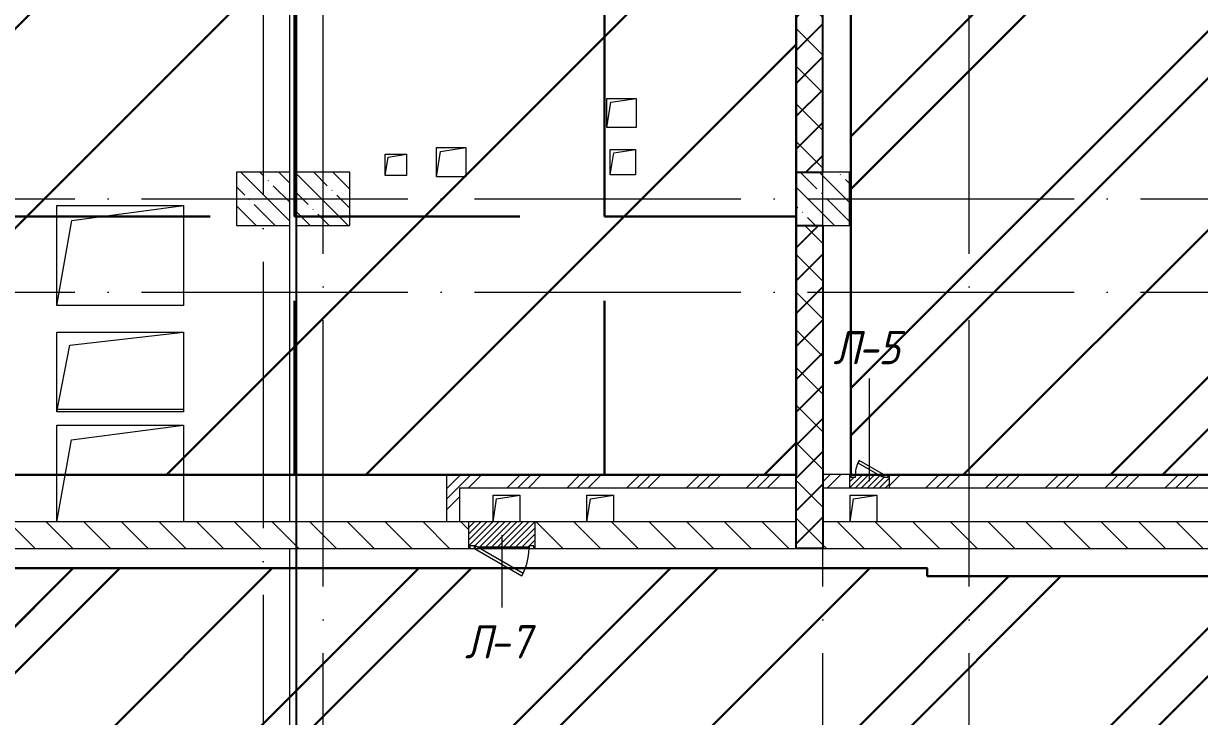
# Model space of a CAD drawing. Header units: millimetres. Extents: x -68946 to 690821, y -552984 to 293768.
# Drawn here: x 139853 to 148681, y -210768 to -205564 of the extents above; entities that cross this region are included whole.
import ezdxf

# ---------------------------------------------------------------- set-up
doc = ezdxf.new("R2010")
doc.units = ezdxf.units.MM
doc.linetypes.add('ADSK_Линия сетки', pattern=[2500, 2000, -250, 0, -250])
for name, color, linetype, lineweight in [('0) блоки', 250, 'Continuous', 25), ('1.2) Стяжка 6 вып.', 30, 'Continuous', 30), ('1.2) Тепло-звук изол. + пденка 6 вып.', 200, 'Continuous', 30), ('1.3) Звуко-изол           6 вып.', 90, 'Continuous', 30), ('1.4) Стяжка 6 вып.', 30, 'Continuous', 30), ('A-DETL-GENF-OTLN', 250, 'Continuous', 5), ('A-DOOR-____-IDEN', 250, 'Continuous', 9), ('A-DOOR-____-MCUT', 250, 'Continuous', 5), ('A-DOOR-____-OTLN', 250, 'Continuous', 5), ('A-FLOR-____-OTLN', 250, 'Continuous', 9), ('A-GENM-____-MCUT', 250, 'Continuous', 25), ('A-GENM-____-OTLN', 250, 'Continuous', 9), ('A-GLAZ-____-OTLN', 250, 'Continuous', 5), ('A-WALL-____-MCUT', 250, 'Continuous', 13), ('A-WALL-____-PATT', 250, 'Continuous', 13), ('I-WALL-____-OTLN', 250, 'Continuous', 9), ('S-COLS-____-MCUT', 250, 'Continuous', 25), ('S-COLS-____-OTLN', 250, 'Continuous', 9), ('S-GRID-____-OTLN', 250, 'Continuous', 9)]:
    doc.layers.add(name, color=color, linetype=linetype, lineweight=lineweight)
doc.styles.add('ISOCPEUR_I', font='isocpeui.ttf', dxfattribs={"width": 0.9, "height": 12.5})
pattern_1 = [(135, (28052.9, -258555.93), (-141.42136, -141.42136), [])]
pattern_2 = [(45, (28052.9, -258555.93), (-224.5064, 224.5064), []), (45, (28132.28, -258555.93), (0, 449.0128), []), (45, (27973.53, -258555.93), (0, 449.0128), [])]
pattern_3 = [(45, (125, 0), (-22.6274, 22.6274), [])]

# ---------------------------------------------------------------- blocks, each defined once
blk = doc.blocks.new('BSC_Колонна _Прямоугольная - 400x400-V91-АР1_Маркировочный план 3 этажа секция 2_3')
at = {"layer": 'S-COLS-____-OTLN', "lineweight": 5}
h = blk.add_hatch(dxfattribs=at)
h.set_pattern_fill('FP_66', color=256, style=0, pattern_type=2)
h.set_pattern_definition([(135, (-114049.98, -51675), (-142.56192, -142.56192), []), (135, (-113907.42, -51675), (-142.56192, -142.56192), [252.016, -50.403, 3.353, -47.05])])
h.paths.add_polyline_path([(-117.7, -200), (200, -200), (200, 200), (-200, 199.7), (-200, -200)])
at = {"layer": 'S-COLS-____-MCUT', "lineweight": 5}
for p, q in [((200, 200), (-200, 200)), ((-200, 200), (-200, -200)), ((200, -200), (200, 200)), ((-200, -200), (200, -200))]:
    blk.add_line(p, q, dxfattribs=at)
blk = doc.blocks.new('BSC_Колонна _Прямоугольная - 400x400-V142-АР1_Маркировочный план 3 этажа секция 2_3')
at = {"layer": 'S-COLS-____-OTLN', "lineweight": 5}
h = blk.add_hatch(dxfattribs=at)
h.set_pattern_fill('FP_119', color=256, style=0, pattern_type=2)
h.set_pattern_definition([(135, (-113600, -51675), (-142.56192, -142.56192), []), (135, (-113457.44, -51675), (-142.56192, -142.56192), [252.016, -50.403, 3.353, -47.05])])
h.paths.add_polyline_path([(200, -200), (200, 200), (-200, 200), (-200, -200), (98.1, -200)])
at = {"layer": 'S-COLS-____-MCUT', "lineweight": 5}
for p, q in [((200, 200), (-200, 200)), ((-200, 200), (-200, -200)), ((200, -200), (200, 200)), ((-200, -200), (200, -200))]:
    blk.add_line(p, q, dxfattribs=at)
blk = doc.blocks.new('_Wn_-As_OpeningMEP_floor__Rectangular - _Wn_-As_OpeningMEP_floor__Rectangular-32466825-АР1_Маркировочный план 3 этажа секция 2_3')
at = {"layer": 'A-DETL-GENF-OTLN', "lineweight": 5}
for p, q in [((-100, -50), (-73.2, 123.2)), ((-73.2, 123.2), (100, 150))]:
    blk.add_line(p, q, dxfattribs=at)
blk = doc.blocks.new('_Wn_-As_OpeningMEP_floor__Rectangular - _Wn_-As_OpeningMEP_floor__Rectangular-39880867-АР1_Маркировочный план 3 этажа секция 2_3')
at = {"layer": 'A-DETL-GENF-OTLN', "lineweight": 5}
for p, q in [((-110, -60), (-80.5, 130.5)), ((-80.5, 130.5), (110, 160))]:
    blk.add_line(p, q, dxfattribs=at)
blk = doc.blocks.new('_Wn_-As_OpeningMEP_floor__Rectangular - _Wn_-As_OpeningMEP_floor__Rectangular-39881065-АР1_Маркировочный план 3 этажа секция 2_3')
at = {"layer": 'A-DETL-GENF-OTLN', "lineweight": 5}
for p, q in [((-95, -45), (-69.5, 119.5)), ((-69.5, 119.5), (95, 145))]:
    blk.add_line(p, q, dxfattribs=at)
blk = doc.blocks.new('_Wn_-As_OpeningMEP_floor__Rectangular - _Wn_-As_OpeningMEP_floor__Rectangular-39881335-АР1_Маркировочный план 3 этажа секция 2_3')
at = {"layer": 'A-DETL-GENF-OTLN', "lineweight": 5}
for p, q in [((-80, -30), (-58.6, 108.6)), ((-58.6, 108.6), (80, 130))]:
    blk.add_line(p, q, dxfattribs=at)
blk = doc.blocks.new('_Wn_-As_OpeningMEP_floor__Rectangular - _Wn_-As_OpeningMEP_floor__Rectangular-32466819-АР1_Маркировочный план 3 этажа секция 2_3')
at = {"layer": 'A-DETL-GENF-OTLN', "lineweight": 5}
for p, q in [((-362.8, 312.8), (475, 425)), ((-475, -325), (-362.8, 312.8))]:
    blk.add_line(p, q, dxfattribs=at)
blk = doc.blocks.new('_Wn_-As_OpeningMEP_floor__Rectangular - _Wn_-As_OpeningMEP_floor__Rectangular-39998295-АР1_Маркировочный план 3 этажа секция 2_3')
at = {"layer": 'A-DETL-GENF-OTLN', "lineweight": 5}
for p, q in [((-376.8, 251.8), (475, 350)), ((-475, -250), (-376.8, 251.8))]:
    blk.add_line(p, q, dxfattribs=at)
blk = doc.blocks.new('_Wn_-As_OpeningMEP_floor__Rectangular - _Wn_-As_OpeningMEP_floor__Rectangular-39988261-АР1_Маркировочный план 3 этажа секция 2_3')
at = {"layer": 'A-DETL-GENF-OTLN', "lineweight": 5}
for p, q in [((-365, 302.5), (475, 412.5)), ((-475, -312.5), (-365, 302.5))]:
    blk.add_line(p, q, dxfattribs=at)
blk = doc.blocks.new('АР_Люк - ЛРС_ВК_500х400_наружный_NCS S 1000-N-42753160-АР1_Маркировочный план 3 этажа секция 2_3')
at = {"layer": 'A-DOOR-____-OTLN'}
h = blk.add_hatch(dxfattribs=at)
h.set_pattern_fill('FP_144', color=256, style=0, pattern_type=2)
h.set_pattern_definition(pattern_3)
h.paths.add_polyline_path([(-80, 100), (-80, 80), (-115, 80), (-115, 100), (-125, 100), (-125, -100), (375, -100), (375, 100), (365, 99.2), (365, 80), (330, 80), (330, 100), (320, 82.7), (290, 100), (-35.1, 100)])
at = {"layer": 'A-DETL-GENF-OTLN', "lineweight": 5}
for p, q in [((375, 100), (-125, 100)), ((-125, 100), (-125, -100)), ((375, -100), (375, 100)), ((-125, -100), (375, -100))]:
    blk.add_line(p, q, dxfattribs=at)
at = {"layer": 'A-DOOR-____-MCUT', "lineweight": 5}
for p, q in [((-25.1, 305), (-35.1, 287.7)), ((-35.1, 287.7), (320, 82.7)), ((330, 100), (-25.1, 305)), ((-80, 100), (-115, 100)), ((-115, 100), (-115, 80)), ((-80, 80), (-80, 100)), ((320, 82.7), (330, 100)), ((365, 100), (330, 100)), ((330, 100), (330, 80)), ((365, 80), (365, 100)), ((-115, 80), (-80, 80)), ((330, 80), (365, 80))]:
    blk.add_line(p, q, dxfattribs=at)
blk.add_arc((330, 100), 410, 150, 180, dxfattribs=at)
at = {"layer": 'A-DOOR-____-OTLN'}
blk.add_line((330, 100), (-25.1, 305), dxfattribs=at)
blk = doc.blocks.new('ASML_АР_Отделка Люка - ВО Отделка люков_Грунтовка 0_Шпатлевка 0_Окраска 0_0-42722003-АР1_Маркировочный план 3 этажа секция 2_3')
at = {"layer": 'A-GENM-____-MCUT', "lineweight": 5}
for p, q in [((-240, 3), (-250, 3)), ((-250, 3), (-250, 0)), ((177.1, 3), (-205, 3)), ((205, 3), (201, 3)), ((250, 3), (240, 3)), ((250, 0), (250, 3)), ((-250, 0), (-240, 0)), ((-205, 0), (182.3, 0)), ((199.2, 0), (205, 0)), ((240, 0), (250, 0))]:
    blk.add_line(p, q, dxfattribs=at)
blk = doc.blocks.new('АР_Люк - ЛРС_ВК_300х400_внутренний_RAL 9003-42734016-АР1_Маркировочный план 3 этажа секция 2_3')
at = {"layer": 'A-DOOR-____-OTLN'}
h = blk.add_hatch(dxfattribs=at)
h.set_pattern_fill('FP_144', color=256, style=0, pattern_type=2)
h.set_pattern_definition(pattern_3)
h.paths.add_polyline_path([(-25, -50), (275, -50), (275, 50), (265, 50), (265, 30), (230, 30), (230, 50), (220, 32.7), (190, 50), (20, 50), (20, 30), (-15, 30), (-15, 50), (-25, 50), (-25, 47)])
at = {"layer": 'A-DETL-GENF-OTLN', "lineweight": 5}
for p, q in [((275, 50), (-25, 50)), ((-25, 50), (-25, -50)), ((275, -50), (275, 50)), ((-25, -50), (275, -50))]:
    blk.add_line(p, q, dxfattribs=at)
at = {"layer": 'A-DOOR-____-MCUT', "lineweight": 5}
for p, q in [((48.1, 155), (38.1, 137.7)), ((38.1, 137.7), (220, 32.7)), ((230, 50), (48.1, 155)), ((20, 50), (-15, 50)), ((-15, 50), (-15, 30)), ((-15, 30), (20, 30)), ((20, 30), (20, 50)), ((220, 32.7), (230, 50)), ((265, 50), (230, 50)), ((230, 50), (230, 30)), ((230, 30), (265, 30)), ((265, 30), (265, 50))]:
    blk.add_line(p, q, dxfattribs=at)
blk.add_arc((230, 50), 210, 150, 180, dxfattribs=at)
at = {"layer": 'A-DOOR-____-OTLN'}
blk.add_line((230, 50), (48.1, 155), dxfattribs=at)
blk = doc.blocks.new('ASML_АР_Отделка Люка - ВО Отделка люков_Грунтовка 0_Шпатлевка 0_Окраска 0_0-42467640-АР1_Маркировочный план 3 этажа секция 2_3')
at = {"layer": 'A-GENM-____-MCUT', "lineweight": 5}
for p, q in [((-140, 3), (-150, 3)), ((-150, 3), (-150, 0)), ((65, 3), (-105, 3)), ((150, 3), (140, 3)), ((150, 0), (150, 3)), ((-150, 0), (-140, 0)), ((-105, 0), (70.2, 0)), ((103.3, 0), (105, 0)), ((140, 0), (150, 0))]:
    blk.add_line(p, q, dxfattribs=at)

msp = doc.modelspace()

# ---------------------------------------------------------------- hatches: boundary and pattern name
at = {"layer": '0) блоки'}
h = msp.add_hatch(dxfattribs=at)
h.set_pattern_fill('ANSI31', color=256, scale=55)
h.paths.add_polyline_path([(164551.4057, -208660.928), (164752.8838, -208660.928), (164752.8838, -213230.9602), (164551.4057, -213230.9602)])
h.paths.add_polyline_path([(160552.9067, -209505.928), (164552.9057, -209505.928), (164552.9057, -209305.928), (160552.9067, -209305.928)])
h.paths.add_polyline_path([(152572.9052, -209305.928), (150494.4904, -209305.928), (150494.4904, -209505.928), (152572.9052, -209505.928)])
h.paths.add_polyline_path([(142352.8845, -203010.6466), (145652.8838, -203010.6466), (145652.8838, -203210.6466), (142352.8845, -203210.6466)])
h.paths.add_polyline_path([(145652.8838, -205450.9286), (142352.8845, -205450.9286), (142352.8845, -205249.6036), (145652.8838, -205249.6036)])
h.paths.add_polyline_path([(145652.8838, -206680.9292), (145852.9057, -206680.9292), (145852.9057, -200380.9292), (145652.8838, -200380.9292)])
h.paths.add_polyline_path([(145852.9057, -209505.928), (145652.8838, -209505.928), (145652.8838, -207080.9292), (145852.9057, -207080.9292)])
h.paths.add_polyline_path([(142152.8845, -203010.6466), (142352.8845, -203010.6466), (142352.8845, -205450.9286), (142152.8845, -205450.9286)])
at = {"layer": '1.2) Стяжка 6 вып.', "lineweight": 30}
h = msp.add_hatch(dxfattribs=at)
h.set_pattern_fill('ANSI31', color=256, scale=333)
h.paths.add_polyline_path([(157022.8838, -200363.5294), (146062.9056, -200363.5294), (146062.9056, -208953.428), (157022.8838, -208953.428)])
h = msp.add_hatch(dxfattribs=at)
h.set_pattern_fill('ANSI31', color=256, scale=333)
h.paths.add_polyline_path([(160399.3995, -209715.6318), (160399.3995, -206236.2352), (157541.3288, -206236.2352), (157541.3288, -209715.6318), (146636.9124, -209715.6318), (146636.9124, -209654.7506), (137299.4799, -209654.7506), (137299.4799, -221743.9286), (146636.9124, -221743.9286), (146636.9124, -213063.0808), (164378.786, -213063.0808), (164378.786, -209715.6318)])
at = {"layer": '1.2) Тепло-звук изол. + пденка 6 вып.', "lineweight": 30}
h = msp.add_hatch(dxfattribs=at)
h.set_pattern_fill('ANGLE', color=256, scale=333)
h.set_pattern_definition([(0, (0, 0), (0, 2326.005), [1691.64, -634.365]), (90, (0, 0), (-2326.005, 1e-13), [1691.64, -634.365])])
h.paths.add_polyline_path([(145652.8838, -203010.6466), (142152.8845, -203010.6466), (142152.8845, -205449.6036), (145652.8838, -205449.6036), (145652.8838, -208953.428), (137152.9516, -208953.428), (137152.9516, -200399.3019), (145652.8838, -200399.3019)])
at = {"layer": '1.3) Звуко-изол           6 вып.', "lineweight": 30}
h = msp.add_hatch(dxfattribs=at)
h.set_pattern_fill('ANSI31', color=256, scale=500)
h.paths.add_polyline_path([(157022.8838, -200363.5294), (146062.9056, -200363.5294), (146062.9056, -208953.428), (157022.8838, -208953.428)])
h = msp.add_hatch(dxfattribs=at)
h.set_pattern_fill('ANSI31', color=256, scale=500)
h.paths.add_polyline_path([(160399.3995, -209715.6318), (160399.3995, -206236.2352), (157541.3288, -206236.2352), (157541.3288, -209715.6318), (146636.9124, -209715.6318), (146636.9124, -209654.7506), (137299.4799, -209654.7506), (137299.4799, -221743.9286), (146636.9124, -221743.9286), (146636.9124, -213063.0808), (164378.786, -213063.0808), (164378.786, -209715.6318)])
at = {"layer": '1.4) Стяжка 6 вып.', "lineweight": 30}
h = msp.add_hatch(dxfattribs=at)
h.set_pattern_fill('ANSI32', color=256, scale=333)
h.paths.add_polyline_path([(157022.8838, -200363.5294), (146062.9056, -200363.5294), (146062.9056, -208953.428), (157022.8838, -208953.428)])
h = msp.add_hatch(dxfattribs=at)
h.set_pattern_fill('ANSI32', color=256, scale=333)
h.paths.add_polyline_path([(145652.8838, -203010.6466), (142152.8845, -203010.6466), (142152.8845, -205449.6036), (145652.8838, -205449.6036), (145652.8838, -208953.428), (137152.9516, -208953.428), (137152.9516, -200399.3019), (145652.8838, -200399.3019)])
h = msp.add_hatch(dxfattribs=at)
h.set_pattern_fill('ANSI32', color=256, scale=333)
h.paths.add_polyline_path([(160399.3995, -209715.6318), (160399.3995, -206236.2352), (157541.3288, -206236.2352), (157541.3288, -209715.6318), (146636.9124, -209715.6318), (146636.9124, -209654.7506), (137299.4799, -209654.7506), (137299.4799, -221743.9286), (146636.9124, -221743.9286), (146636.9124, -213063.0808), (164378.786, -213063.0808), (164378.786, -209715.6318)])
at = {"layer": 'A-WALL-____-PATT', "lineweight": 15}
h = msp.add_hatch(dxfattribs=at)
h.set_pattern_fill('FP_1', color=256, style=0, pattern_type=2)
h.set_pattern_definition(pattern_1)
h.paths.add_polyline_path([(145805.8418, -209305.928), (145852.9056, -209305.928), (145852.9056, -207080.9292), (145652.9057, -207080.9292), (145652.9056, -209305.928)])
h.paths.add_polyline_path([(145852.9056, -206680.9292), (145852.9056, -200380.9292), (145652.9056, -200380.9292), (145652.9057, -206680.9292)])
h = msp.add_hatch(dxfattribs=at)
h.set_pattern_fill('FP_11', color=256, style=0, pattern_type=2)
h.set_pattern_definition(pattern_2)
h.paths.add_polyline_path([(143127.9057, -209305.928), (143127.9057, -208950.428), (143027.9057, -208950.9286), (143027.9057, -209305.928), (143102.6358, -209305.928)])
h = msp.add_hatch(dxfattribs=at)
h.set_pattern_fill('FP_11', color=256, style=0, pattern_type=2)
h.set_pattern_definition(pattern_2)
h.paths.add_polyline_path([(143577.8838, -209050.428), (145652.9056, -209050.428), (145652.5953, -208950.428), (143127.9057, -208950.9286), (143127.9057, -209050.428), (143568.479, -209050.428)])
h = msp.add_hatch(dxfattribs=at)
h.set_pattern_fill('FP_11', color=256, style=0, pattern_type=2)
h.set_pattern_definition(pattern_2)
h.paths.add_polyline_path([(152472.9052, -209050.428), (152472.9052, -208950.428), (151932.9052, -208950.428), (151932.9052, -209050.428), (152402.8838, -209050.428)])
h.paths.add_polyline_path([(146052.9056, -209050.428), (146052.8838, -208950.428), (145852.9056, -208950.428), (145852.9056, -209050.428), (146052.8838, -209050.428)])
h.paths.add_polyline_path([(149331.3245, -209050.428), (151432.9052, -209050.428), (151432.9052, -208950.428), (146352.9056, -208950.428), (146352.9056, -209050.428), (147157.4448, -209050.428)])
h = msp.add_hatch(dxfattribs=at)
h.set_pattern_fill('FP_1', color=256, style=0, pattern_type=2)
h.set_pattern_definition(pattern_1)
h.paths.add_polyline_path([(157422.885, -209505.928), (157422.885, -209305.928), (154552.9055, -209305.928), (154552.9055, -209505.928), (157115.2016, -209505.928)])
h.paths.add_polyline_path([(153452.9055, -209505.928), (153452.9055, -209305.928), (143692.9056, -209305.928), (143692.9056, -209505.928), (153422.9055, -209505.928)])
h.paths.add_polyline_path([(142302.8838, -209505.928), (143192.9056, -209505.928), (143192.9056, -209305.9281), (139002.9516, -209305.928), (139002.9516, -209505.928), (141902.8838, -209505.928)])
h.paths.add_polyline_path([(137502.9516, -209505.928), (137502.9516, -209305.928), (137152.9516, -209305.9286), (137152.9516, -209505.928), (137472.9516, -209505.928)])
at = {"layer": 'S-COLS-____-OTLN', "lineweight": 5}
h = msp.add_hatch(dxfattribs=at)
h.set_pattern_fill('FP_19', color=256, style=0, pattern_type=2)
h.set_pattern_definition([(135, (28052.9, -258555.93), (-142.5612, -142.5612), []), (135, (28195.47, -258555.93), (-142.5612, -142.5612), [252.016, -50.403, 3.353, -47.05])])
h.paths.add_polyline_path([(145652.8838, -207080.9292), (146052.8838, -207080.9292), (146052.8838, -206680.9292), (145652.8838, -206680.9292), (145652.8838, -206700.9286)])

# ---------------------------------------------------------------- linework, layer by layer
at = {"color": 1}
msp.add_lwpolyline([(189545.5605, -191505.7893), (141899.2737, -191505.7893), (141899.2737, -264439.6787), (189545.5605, -264439.6787)], close=True, dxfattribs=at)
at = {"layer": '0) блоки'}
for points in [[(145652.8838, -206680.9292), (145852.9057, -206680.9292), (145852.9057, -200380.9292), (145652.8838, -200380.9292)], [(145852.9057, -209505.928), (145652.8838, -209505.928), (145652.8838, -207080.9292), (145852.9057, -207080.9292)]]:
    msp.add_lwpolyline(points, close=True, dxfattribs=at)
at = {"layer": '1.2) Стяжка 6 вып.', "lineweight": 30}
for points in [[(157022.8838, -200363.5294), (146062.9056, -200363.5294), (146062.9056, -208953.428), (157022.8838, -208953.428)], [(145652.8838, -205449.6036), (145652.8838, -208953.428), (137152.9516, -208953.428), (137152.9516, -200399.3019), (145652.8838, -200399.3019), (145652.8838, -203010.6466), (142152.8845, -203010.6466), (142152.8845, -205449.6036)], [(146636.9124, -209715.6318), (146636.9124, -209654.7506), (137299.4799, -209654.7506), (137299.4799, -221743.9286), (146636.9124, -221743.9286), (146636.9124, -213063.0808), (164378.786, -213063.0808), (164378.786, -209715.6318), (160399.3995, -209715.6318), (160399.3995, -206236.2352), (157541.3288, -206236.2352), (157541.3288, -209715.6318)]]:
    msp.add_lwpolyline(points, close=True, dxfattribs=at)
at = {"layer": 'A-DOOR-____-IDEN'}
for p, q in [((146202.9056, -209000.428), (146202.9056, -208228.9537)), ((143442.9056, -209405.928), (143442.9056, -209948.6519))]:
    msp.add_line(p, q, dxfattribs=at)
at = {"layer": 'A-FLOR-____-OTLN', "lineweight": 5}
for p, q in [((141852.9057, -206680.9286), (141852.9057, -200380.9286)), ((141902.9057, -200380.9292), (141902.9057, -206680.9286)), ((144232.8838, -206345.9286), (144232.8838, -206125.9286)), ((144232.8838, -206125.9286), (144452.8838, -206125.9286)), ((144452.8838, -206125.9286), (144452.8838, -206345.9286)), ((144452.8838, -206345.9286), (144232.8838, -206345.9286)), ((142567.8838, -206705.9286), (142567.8838, -206545.9286)), ((142567.8838, -206545.9286), (142727.8838, -206545.9286)), ((142727.8838, -206545.9286), (142727.8838, -206705.9286)), ((142952.8838, -206715.9286), (142952.8838, -206495.9286)), ((142952.8838, -206495.9286), (143172.8838, -206495.9286)), ((143172.8838, -206495.9286), (143172.8838, -206715.9286)), ((144257.8838, -206700.9286), (144257.8838, -206510.9286)), ((144257.8838, -206510.9286), (144447.8838, -206510.9286)), ((144447.8838, -206510.9286), (144447.8838, -206700.9286)), ((142727.8838, -206705.9286), (142567.8838, -206705.9286)), ((143172.8838, -206715.9286), (142952.8838, -206715.9286)), ((144447.8838, -206700.9286), (144257.8838, -206700.9286)), ((140102.9057, -207680.9286), (140102.9057, -206930.9286)), ((140102.9057, -206930.9286), (141052.9057, -206930.9286)), ((141052.9057, -206930.9286), (141052.9057, -207680.9286)), ((141852.9057, -209305.928), (141852.9057, -207080.9286)), ((141902.8838, -207080.9292), (141902.8838, -209305.928)), ((141052.9057, -207680.9286), (140102.9057, -207680.9286)), ((140102.8521, -208480.9286), (140102.8521, -207880.9286)), ((140102.8521, -207880.9286), (141052.9057, -207880.9286)), ((141052.8521, -207880.928), (141052.8521, -208480.928)), ((141052.9057, -207880.9286), (141052.9057, -208480.9286)), ((141052.9057, -208480.9286), (140102.8521, -208480.9286)), ((140102.9057, -209305.928), (140102.9057, -208580.9286)), ((140102.9057, -208580.9286), (141052.9057, -208580.9286)), ((141052.9057, -208580.9286), (141052.9057, -209305.928)), ((143377.8838, -209305.928), (143377.8838, -209105.928)), ((143377.8838, -209105.928), (143577.8838, -209105.928)), ((143577.8838, -209105.928), (143577.8838, -209305.928)), ((144082.9067, -209305.928), (144082.9067, -209105.928)), ((144082.9067, -209105.928), (144282.9067, -209105.928)), ((144282.9067, -209105.928), (144282.9067, -209305.928)), ((146057.9067, -209305.928), (146057.9067, -209105.928)), ((146057.9067, -209105.928), (146257.9067, -209105.928)), ((146257.9067, -209105.928), (146257.9067, -209305.928)), ((141852.9057, -212830.9286), (141852.9057, -209505.928)), ((141902.8838, -209505.928), (141902.8838, -212830.9292))]:
    msp.add_line(p, q, dxfattribs=at)
at = {"layer": 'A-WALL-____-MCUT', "color": 7, "lineweight": 15}
for p, q in [((145852.9056, -206680.9292), (145852.9056, -200380.9292)), ((145652.9056, -205449.6036), (145652.9056, -206680.9292)), ((145652.9056, -207080.9292), (145652.9056, -209305.928)), ((145852.9056, -209305.928), (145852.9056, -207080.9292)), ((145652.9056, -208950.428), (143027.9057, -208950.428)), ((143027.9057, -208950.428), (143027.9057, -209305.928)), ((146052.9056, -208950.428), (145852.9056, -208950.428)), ((151442.9052, -208950.428), (146352.9056, -208950.428)), ((143127.9057, -209050.428), (145652.9056, -209050.428)), ((143127.9057, -209305.928), (143127.9057, -209050.428)), ((145852.9056, -209050.428), (152472.9052, -209050.428)), ((145652.9056, -209305.928), (139032.9516, -209305.928)), ((153422.9055, -209305.928), (145852.9056, -209305.928)), ((139032.9516, -209505.928), (143202.9056, -209505.928)), ((143277.9056, -209505.928), (143647.9056, -209505.928)), ((143682.9056, -209505.928), (153422.9055, -209505.928))]:
    msp.add_line(p, q, dxfattribs=at)
at = {"layer": 'A-WALL-____-MCUT', "lineweight": 15}
for p, q in [((145652.9056, -206680.9292), (145852.9056, -206680.9292)), ((145852.9056, -207080.9292), (145652.9056, -207080.9292))]:
    msp.add_line(p, q, dxfattribs=at)
at = {"layer": 'I-WALL-____-OTLN', "lineweight": 15}
msp.add_line((140102.8521, -208460.9292), (141052.8521, -208460.9292), dxfattribs=at)
at = {"layer": 'S-COLS-____-MCUT', "lineweight": 5}
for p, q in [((145652.8838, -206680.9292), (145652.8838, -207080.9292)), ((146052.8838, -206680.9292), (145852.9056, -206680.9292)), ((146052.8838, -207080.9292), (146052.8838, -206680.9292)), ((145852.9056, -207080.9292), (146052.8838, -207080.9292))]:
    msp.add_line(p, q, dxfattribs=at)
at = {"layer": 'S-COLS-____-OTLN', "lineweight": 5}
for p, q in [((145852.9056, -206680.9292), (145652.8838, -206680.9292)), ((145652.8838, -207080.9292), (145852.9056, -207080.9292))]:
    msp.add_line(p, q, dxfattribs=at)
at = {"layer": 'S-GRID-____-OTLN', "linetype": 'ADSK_Линия сетки'}
for p, q in [((141652.9057, -197353.9241), (141652.9057, -261024.7685)), ((145852.9057, -262294.7685), (145852.9057, -197353.9241)), ((146952.9057, -262294.7685), (146952.9057, -197353.9241)), ((142102.9057, -262294.7685), (142102.9057, -198623.9241)), ((93236.8325, -206880.9286), (181748.3453, -206880.9286)), ((93236.8325, -207580.9286), (184856.9445, -207580.9286))]:
    msp.add_line(p, q, dxfattribs=at)

# ---------------------------------------------------------------- block references
at = {"layer": 'A-DOOR-____-OTLN'}
msp.add_blockref('АР_Люк - ЛРС_ВК_300х400_внутренний_RAL 9003-42734016-АР1_Маркировочный план 3 этажа секция 2_3', (146077.9056, -209000.428), dxfattribs=at)
at = {"layer": 'A-DOOR-____-OTLN', "rotation": 180}
msp.add_blockref('АР_Люк - ЛРС_ВК_500х400_наружный_NCS S 1000-N-42753160-АР1_Маркировочный план 3 этажа секция 2_3', (143567.9056, -209405.928), dxfattribs=at)
at = {"layer": 'A-GENM-____-OTLN', "lineweight": 5}
msp.add_blockref('ASML_АР_Отделка Люка - ВО Отделка люков_Грунтовка 0_Шпатлевка 0_Окраска 0_0-42467640-АР1_Маркировочный план 3 этажа секция 2_3', (146202.9056, -208953.428), dxfattribs=at)
at = {"layer": 'A-GENM-____-OTLN', "lineweight": 5, "rotation": 180}
msp.add_blockref('ASML_АР_Отделка Люка - ВО Отделка люков_Грунтовка 0_Шпатлевка 0_Окраска 0_0-42722003-АР1_Маркировочный план 3 этажа секция 2_3', (143442.9056, -209495.928), dxfattribs=at)
at = {"layer": 'A-GLAZ-____-OTLN'}
for name, p in [('_Wn_-As_OpeningMEP_floor__Rectangular - _Wn_-As_OpeningMEP_floor__Rectangular-39880867-АР1_Маркировочный план 3 этажа секция 2_3', (144342.8838, -206285.9286)), ('_Wn_-As_OpeningMEP_floor__Rectangular - _Wn_-As_OpeningMEP_floor__Rectangular-39881335-АР1_Маркировочный план 3 этажа секция 2_3', (142647.8838, -206675.9286)), ('_Wn_-As_OpeningMEP_floor__Rectangular - _Wn_-As_OpeningMEP_floor__Rectangular-39880867-АР1_Маркировочный план 3 этажа секция 2_3', (143062.8838, -206655.9286)), ('_Wn_-As_OpeningMEP_floor__Rectangular - _Wn_-As_OpeningMEP_floor__Rectangular-39881065-АР1_Маркировочный план 3 этажа секция 2_3', (144352.8838, -206655.9286)), ('_Wn_-As_OpeningMEP_floor__Rectangular - _Wn_-As_OpeningMEP_floor__Rectangular-32466819-АР1_Маркировочный план 3 этажа секция 2_3', (140577.9057, -207355.9286)), ('_Wn_-As_OpeningMEP_floor__Rectangular - _Wn_-As_OpeningMEP_floor__Rectangular-39998295-АР1_Маркировочный план 3 этажа секция 2_3', (140577.8521, -208230.928)), ('_Wn_-As_OpeningMEP_floor__Rectangular - _Wn_-As_OpeningMEP_floor__Rectangular-39988261-АР1_Маркировочный план 3 этажа секция 2_3', (140577.9057, -208993.4292)), ('_Wn_-As_OpeningMEP_floor__Rectangular - _Wn_-As_OpeningMEP_floor__Rectangular-32466825-АР1_Маркировочный план 3 этажа секция 2_3', (143477.8838, -209255.928)), ('_Wn_-As_OpeningMEP_floor__Rectangular - _Wn_-As_OpeningMEP_floor__Rectangular-32466825-АР1_Маркировочный план 3 этажа секция 2_3', (144182.9067, -209255.928)), ('_Wn_-As_OpeningMEP_floor__Rectangular - _Wn_-As_OpeningMEP_floor__Rectangular-32466825-АР1_Маркировочный план 3 этажа секция 2_3', (146157.9067, -209255.928))]:
    msp.add_blockref(name, p, dxfattribs=at)
at = {"layer": 'S-COLS-____-OTLN', "lineweight": 5}
for name, p in [('BSC_Колонна _Прямоугольная - 400x400-V142-АР1_Маркировочный план 3 этажа секция 2_3', (141652.9057, -206880.9286)), ('BSC_Колонна _Прямоугольная - 400x400-V91-АР1_Маркировочный план 3 этажа секция 2_3', (142102.8838, -206880.9292))]:
    msp.add_blockref(name, p, dxfattribs=at)

# ---------------------------------------------------------------- texts
at = {"layer": 'A-DOOR-____-IDEN', "char_height": 250, "attachment_point": 1, "style": 'ISOCPEUR_I'}
for s, insert, width in [('\\fISOCPEUR|b0|i1|c204|p34|;\\W.9;Л', (145932.0772, -207872.5995), 223.670812), ('-5', (146116.6241, -207872.5995), 404.0505), ('\\fISOCPEUR|b0|i1|c204|p34|;\\W.9;Л', (143166.1249, -210082.2977), 223.670812), ('-7', (143350.6718, -210082.2977), 404.0505)]:
    msp.add_mtext(s, dxfattribs=dict(at, insert=insert, width=width))

doc.saveas('drawing.dxf')
